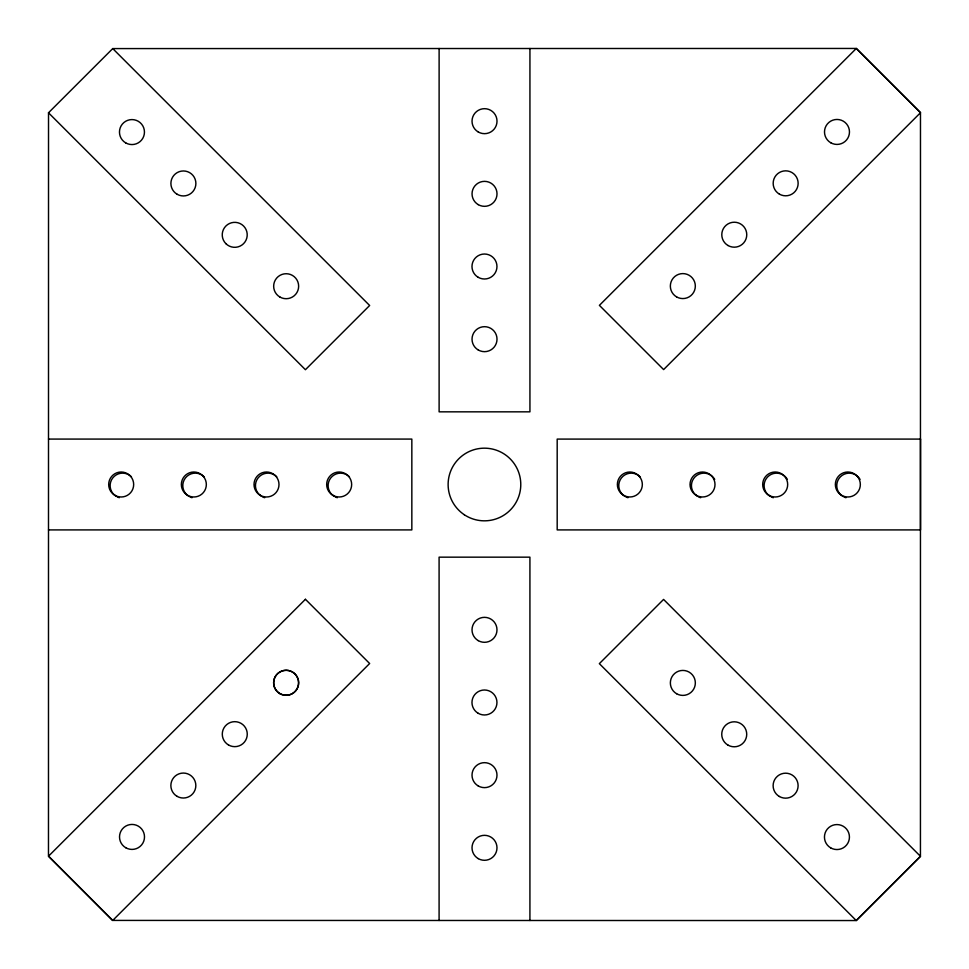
<?xml version="1.0" encoding="UTF-8"?>
<svg xmlns="http://www.w3.org/2000/svg" width="969" height="969" viewBox="0 0 969 969"><rect width="100%" height="100%" fill="white"/><g stroke="black" fill="none" stroke-linecap="round" stroke-linejoin="round"><path stroke-width="1.45" d="M48.474 112.804L112.743 48.583L369.649 305.489L305.417 369.71L48.523 112.804L48.474 856.184L112.549 920.417L856.208 920.55L920.489 856.33L663.583 599.423L599.351 663.644L856.257 920.55L920.441 856.33L920.477 112.67L856.305 48.45L599.399 305.356L663.62 369.577L920.526 112.67L856.257 48.45L112.695 48.583M48.523 439.078L411.837 439.078L411.837 529.91L48.523 529.91M529.934 48.511L529.934 411.837L439.114 411.837L439.114 48.511M529.922 920.477L529.922 557.163L439.09 557.163L439.09 920.477M119.381 497.678A12.488 12.488 0 0 1 117.322 496.94M116.365 496.431A12.488 12.488 0 0 1 112.695 478.02A12.488 12.488 0 0 1 131.433 476.784M192.056 497.691A12.488 12.488 0 0 1 189.997 496.94M189.04 496.443A12.488 12.488 0 0 1 185.358 478.032A12.488 12.488 0 0 1 204.096 476.784M264.707 497.691A12.488 12.488 0 0 1 262.66 496.94M261.691 496.443A12.488 12.488 0 0 1 258.033 478.02A12.488 12.488 0 0 1 276.771 476.784M337.369 497.691A12.488 12.488 0 0 1 335.322 496.952M334.353 496.443A12.488 12.488 0 0 1 330.683 478.032A12.488 12.488 0 0 1 349.421 476.796M628.021 497.691A12.488 12.488 0 0 1 625.974 496.952M625.017 496.443A12.488 12.488 0 0 1 621.347 478.032A12.488 12.488 0 0 1 640.085 476.796M700.684 497.703A12.488 12.488 0 0 1 698.637 496.952M697.68 496.455A12.488 12.488 0 0 1 695.088 476.809A12.488 12.488 0 0 1 714.734 479.389M773.347 497.703A12.488 12.488 0 0 1 771.3 496.952M770.343 496.455A12.488 12.488 0 0 1 767.751 476.809A12.488 12.488 0 0 1 787.397 479.389M846.01 497.703A12.488 12.488 0 0 1 843.963 496.952M843.006 496.455A12.488 12.488 0 0 1 840.414 476.809A12.488 12.488 0 0 1 860.06 479.389M305.417 599.29L48.523 856.184L112.743 920.417L369.649 663.511L305.417 599.29M920.514 439.09L557.187 439.09L557.187 529.91L920.514 529.91L920.514 439.09M830.699 847.875A12.488 12.488 0 0 0 849.438 837.059A12.488 12.488 0 0 0 830.699 826.242A12.488 12.488 0 0 0 830.699 847.875M779.367 796.494A12.488 12.488 0 0 0 798.105 785.677A12.488 12.488 0 0 0 779.367 774.861A12.488 12.488 0 0 0 779.367 796.494M727.985 745.113A12.488 12.488 0 0 0 746.724 734.296A12.488 12.488 0 0 0 727.985 723.48A12.488 12.488 0 0 0 727.985 745.113M676.604 693.731A12.488 12.488 0 0 0 695.342 682.915A12.488 12.488 0 0 0 676.604 672.098A12.488 12.488 0 0 0 676.604 693.731M125.716 142.891A12.488 12.488 0 0 0 144.454 132.075A12.488 12.488 0 0 0 125.716 121.258A12.488 12.488 0 0 0 125.716 142.891M177.145 194.272A12.488 12.488 0 0 0 195.883 183.456A12.488 12.488 0 0 0 177.145 172.639A12.488 12.488 0 0 0 177.145 194.272M225.898 243.667A12.488 12.488 0 0 0 246.792 238.071A12.488 12.488 0 0 0 231.494 222.773A12.488 12.488 0 0 0 225.898 243.667M279.908 297.035A12.488 12.488 0 0 0 298.646 286.218A12.488 12.488 0 0 0 279.908 275.402A12.488 12.488 0 0 0 279.908 297.035M125.764 847.742A12.488 12.488 0 0 0 144.502 836.925A12.488 12.488 0 0 0 125.764 826.109A12.488 12.488 0 0 0 125.764 847.742M177.109 796.361A12.488 12.488 0 0 0 195.835 785.544A12.488 12.488 0 0 0 177.109 774.728A12.488 12.488 0 0 0 177.109 796.361M228.527 744.979A12.488 12.488 0 0 0 247.265 734.163A12.488 12.488 0 0 0 228.527 723.346A12.488 12.488 0 0 0 228.527 744.979M279.871 693.598A12.488 12.488 0 0 0 298.597 682.782A12.488 12.488 0 0 0 279.908 671.965A12.488 12.488 0 0 0 279.908 693.598A12.488 12.488 0 0 0 298.646 682.782A12.488 12.488 0 0 0 279.871 671.965A12.488 12.488 0 0 0 279.871 693.598M676.592 296.902A12.488 12.488 0 0 0 695.33 286.085A12.488 12.488 0 0 0 676.592 275.269A12.488 12.488 0 0 0 676.592 296.902M728.034 245.52A12.488 12.488 0 0 0 746.76 234.704A12.488 12.488 0 0 0 728.034 223.887A12.488 12.488 0 0 0 728.034 245.52M779.415 194.139A12.488 12.488 0 0 0 798.141 183.323A12.488 12.488 0 0 0 779.415 172.506A12.488 12.488 0 0 0 779.415 194.139M830.748 142.758A12.488 12.488 0 0 0 849.474 131.941A12.488 12.488 0 0 0 830.748 121.125A12.488 12.488 0 0 0 830.748 142.758M478.262 640.642A12.488 12.488 0 0 0 496.988 629.826A12.488 12.488 0 0 0 478.262 619.009A12.488 12.488 0 0 0 478.262 640.642M478.214 713.305A12.488 12.488 0 0 0 496.952 702.489A12.488 12.488 0 0 0 478.214 691.672A12.488 12.488 0 0 0 478.214 713.305M478.262 785.968A12.488 12.488 0 0 0 496.988 775.152A12.488 12.488 0 0 0 478.262 764.335A12.488 12.488 0 0 0 478.262 785.968M478.262 858.631A12.488 12.488 0 0 0 496.988 847.814A12.488 12.488 0 0 0 478.262 836.998A12.488 12.488 0 0 0 478.262 858.631M478.274 349.991A12.488 12.488 0 0 0 497.012 339.174A12.488 12.488 0 0 0 478.274 328.358A12.488 12.488 0 0 0 478.274 349.991M478.226 277.328A12.488 12.488 0 0 0 496.964 266.511A12.488 12.488 0 0 0 478.226 255.695A12.488 12.488 0 0 0 478.226 277.328M478.274 204.653A12.488 12.488 0 0 0 497.012 193.848A12.488 12.488 0 0 0 478.274 183.032A12.488 12.488 0 0 0 478.274 204.653M478.274 131.99A12.488 12.488 0 0 0 497.012 121.173A12.488 12.488 0 0 0 478.274 110.357A12.488 12.488 0 0 0 478.274 131.99M464.296 514.733A36.337 36.337 0 0 0 520.704 486.838A36.337 36.337 0 0 0 468.354 451.929A36.337 36.337 0 0 0 464.296 514.733M841.601 495.316A12.488 12.488 0 0 0 860.339 484.5A12.488 12.488 0 0 0 841.601 473.684A12.488 12.488 0 0 0 841.601 495.316M768.938 495.316A12.488 12.488 0 0 0 787.676 484.5A12.488 12.488 0 0 0 768.938 473.684A12.488 12.488 0 0 0 768.938 495.316M696.275 495.316A12.488 12.488 0 0 0 715.001 484.5A12.488 12.488 0 0 0 696.275 473.684A12.488 12.488 0 0 0 696.275 495.316M623.612 495.316A12.488 12.488 0 0 0 642.338 484.5A12.488 12.488 0 0 0 623.612 473.684A12.488 12.488 0 0 0 623.612 495.316M332.924 495.316A12.488 12.488 0 0 0 351.662 484.5A12.488 12.488 0 0 0 332.924 473.684A12.488 12.488 0 0 0 332.924 495.316M260.261 495.316A12.488 12.488 0 0 0 278.999 484.5A12.488 12.488 0 0 0 260.261 473.684A12.488 12.488 0 0 0 260.261 495.316M187.598 495.316A12.488 12.488 0 0 0 206.336 484.5A12.488 12.488 0 0 0 187.598 473.684A12.488 12.488 0 0 0 187.598 495.316M114.936 495.316A12.488 12.488 0 0 0 133.674 484.5A12.488 12.488 0 0 0 114.936 473.684A12.488 12.488 0 0 0 114.936 495.316"/></g></svg>
